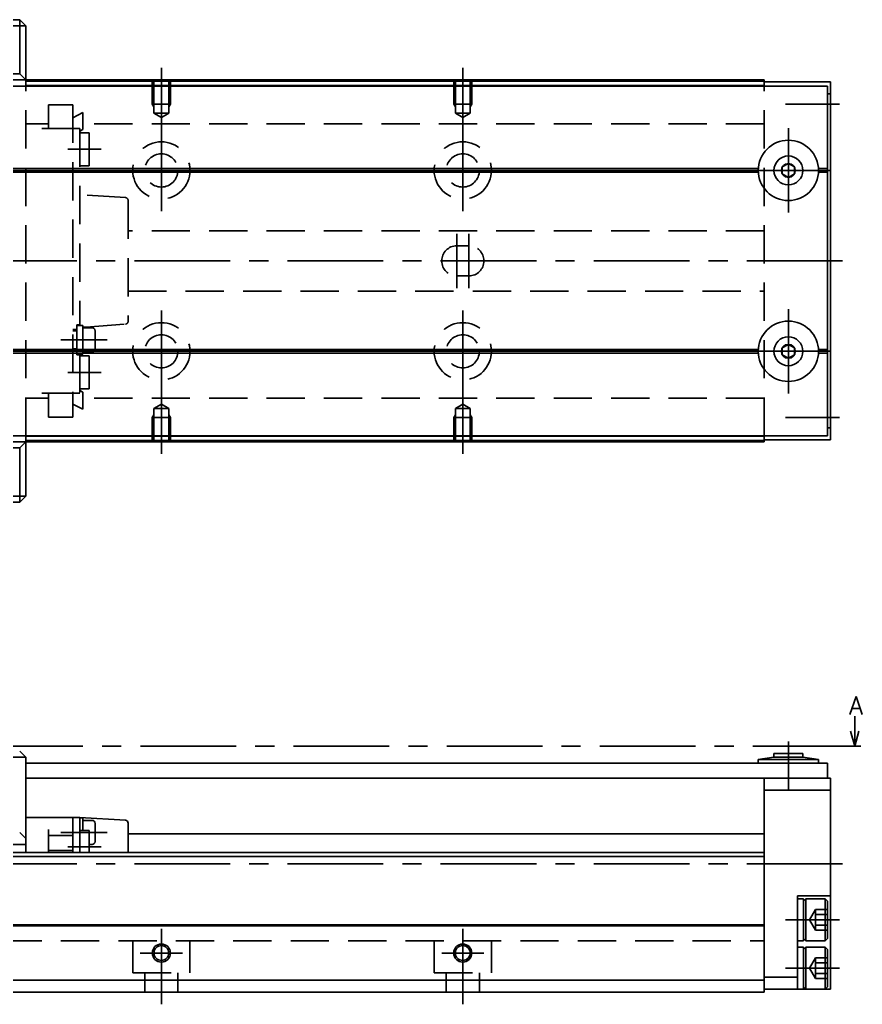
# Model space of a CAD drawing. Extents: x -2 to 501, y -8 to 279.
# Drawn here: x 361.3 to 501, y 8 to 171.3 of the extents above; entities that cross this region are included whole.
import ezdxf

# ---------------------------------------------------------------- set-up
doc = ezdxf.new("R2010")
doc.units = 0
doc.header["$LTSCALE"] = 0.5
doc.linetypes.add('CENTER', pattern=[50.8, 31.75, -6.35, 6.35, -6.35])
doc.linetypes.add('DASHED', pattern=[19.05, 12.7, -6.35])
for name, color, linetype in [('MSM_CENTER', 1, 'CENTER'), ('MSM_CONTINUOUS', 7, 'CONTINUOUS'), ('MSM_DASHED', 4, 'DASHED'), ('MSM_NARROW', 5, 'CONTINUOUS'), ('MSM_PART_NUMBER', 7, 'CONTINUOUS')]:
    doc.layers.add(name, color=color, linetype=linetype)
doc.styles.get("Standard").update_dxf_attribs({"font": 'txt.shx', "height": 3, "bigfont": 'bigfont.shx'})

msp = doc.modelspace()

# ---------------------------------------------------------------- linework, layer by layer
at = {"layer": 'MSM_CENTER'}
for p, q in [((384.76, 153.09), (384.76, 163.3)), ((434.76, 153.09), (434.76, 163.3)), ((497.26, 157.3), (488.26, 157.3)), ((384.76, 139.55), (384.76, 153.05)), ((434.76, 139.55), (434.76, 153.05)), ((488.76, 139.3), (488.76, 153.3)), ((369.26, 149.8), (374.76, 149.8)), ((378.01, 146.3), (391.51, 146.3)), ((428.01, 146.3), (441.51, 146.3)), ((481.76, 146.3), (495.76, 146.3)), ((433.76, 135.8), (433.76, 126.8)), ((435.76, 135.8), (435.76, 126.8)), ((497.76, 131.3), (196.26, 131.3)), ((384.76, 109.55), (384.76, 123.05)), ((434.76, 109.55), (434.76, 123.05)), ((488.76, 123.3), (488.76, 109.3)), ((375.76, 118.2), (368.06, 118.2)), ((378.01, 116.3), (391.51, 116.3)), ((428.01, 116.3), (441.51, 116.3)), ((481.76, 116.3), (495.76, 116.3)), ((369.26, 112.8), (374.76, 112.8)), ((384.76, 109.51), (384.76, 99.3)), ((434.76, 109.51), (434.76, 99.3)), ((497.26, 105.3), (488.26, 105.3)), ((498.76, 50.8), (189.76, 50.8)), ((488.76, 43.5), (488.76, 51.6)), ((375.76, 36.5), (368.06, 36.5)), ((374.76, 34.1), (369.26, 34.1)), ((497.76, 31.3), (196.26, 31.3)), ((497.26, 22), (488.26, 22)), ((384.76, 20.5), (384.76, 8)), ((434.76, 20.5), (434.76, 8)), ((381.26, 16.5), (388.26, 16.5)), ((431.26, 16.5), (438.26, 16.5)), ((497.26, 14), (488.26, 14))]:
    msp.add_line(p, q, dxfattribs=at)
at = {"layer": 'MSM_CONTINUOUS'}
for p, q in [((362.26, 170.3), (308.26, 170.3)), ((309.26, 171.3), (361.26, 171.3)), ((362.26, 170.3), (361.26, 171.3)), ((361.26, 162.3), (361.26, 171.3)), ((362.26, 160.3), (362.26, 170.3)), ((309.26, 162.3), (361.26, 162.3)), ((362.26, 161.3), (361.26, 162.3)), ((495.26, 160.3), (223.26, 160.3)), ((484.76, 161.3), (234.76, 161.3)), ((484.76, 161.1), (362.26, 161.1)), ((484.76, 160.4), (362.26, 160.4)), ((484.76, 160.3), (484.76, 161.3)), ((484.76, 161), (495.76, 161)), ((495.26, 102.3), (495.26, 160.3)), ((495.76, 101.6), (495.76, 161)), ((495.26, 159), (495.76, 159)), ((488.76, 147.45), (487.76, 146.88)), ((489.76, 146.88), (488.76, 147.45)), ((234.75, 146.6), (483.77, 146.6)), ((234.75, 146), (483.77, 146)), ((234.76, 146.3), (483.76, 146.3)), ((487.76, 146.88), (487.76, 145.72)), ((487.76, 145.72), (488.76, 145.15)), ((488.76, 145.15), (489.76, 145.72)), ((489.76, 145.72), (489.76, 146.88)), ((493.75, 146.6), (495.26, 146.6)), ((493.75, 146), (495.26, 146)), ((493.76, 146.3), (495.26, 146.3)), ((234.75, 116.6), (483.77, 116.6)), ((234.75, 116), (483.77, 116)), ((234.76, 116.3), (483.76, 116.3)), ((488.76, 117.45), (487.76, 116.88)), ((487.76, 116.88), (487.76, 115.72)), ((489.76, 116.88), (488.76, 117.45)), ((489.76, 115.72), (489.76, 116.88)), ((493.75, 116.6), (495.26, 116.6)), ((493.75, 116), (495.26, 116)), ((493.76, 116.3), (495.26, 116.3)), ((487.76, 115.72), (488.76, 115.15)), ((488.76, 115.15), (489.76, 115.72)), ((495.76, 103.6), (495.26, 103.6)), ((495.26, 102.3), (223.26, 102.3)), ((484.76, 101.3), (234.76, 101.3)), ((361.26, 100.3), (362.26, 101.3)), ((362.26, 92.3), (362.26, 102.3)), ((484.76, 102.2), (362.26, 102.2)), ((484.76, 101.5), (362.26, 101.5)), ((484.76, 101.3), (484.76, 102.3)), ((495.76, 101.6), (484.76, 101.6)), ((361.26, 100.3), (309.26, 100.3)), ((361.26, 91.3), (361.26, 100.3)), ((362.26, 92.3), (308.26, 92.3)), ((361.26, 91.3), (362.26, 92.3)), ((361.26, 91.3), (309.26, 91.3)), ((499.76, 50.8), (499.76, 55.8)), ((499.76, 50.8), (499.09, 53.3)), ((500.43, 53.3), (499.76, 50.8)), ((498.76, 50.8), (500.76, 50.8)), ((308.26, 49), (362.26, 49)), ((361.26, 50), (362.26, 49)), ((362.26, 49), (362.26, 33.2)), ((486.36, 49), (483.76, 48.6)), ((491.16, 49.6), (486.36, 49.6)), ((486.36, 49.6), (486.36, 49)), ((491.16, 49), (486.36, 49)), ((491.16, 49), (491.16, 49.6)), ((493.76, 48.6), (491.16, 49)), ((362.26, 48), (495.26, 48)), ((493.76, 48.6), (483.76, 48.6)), ((483.76, 48.6), (483.76, 48)), ((493.76, 48), (493.76, 48.6)), ((495.26, 48), (495.26, 45.5)), ((362.26, 45.5), (495.76, 45.5)), ((484.76, 45.5), (484.76, 10)), ((495.76, 45.5), (495.76, 10.5)), ((484.76, 43.5), (495.76, 43.5)), ((371.26, 39), (362.26, 39)), ((370.06, 33.2), (370.06, 39)), ((371.26, 39), (378.79, 38.53)), ((371.26, 39), (371.26, 33.2)), ((371.76, 38.9), (371.26, 38.9)), ((371.76, 36.85), (371.76, 38.9)), ((373.26, 38.5), (371.76, 38.5)), ((373.76, 38), (373.76, 35)), ((379.26, 38.03), (379.26, 33.2)), ((361.26, 36.5), (362.26, 35.5)), ((366.06, 37), (366.06, 33.2)), ((370.06, 36), (366.06, 36)), ((372.76, 36.85), (371.26, 36.85)), ((372.76, 36.85), (372.76, 33.2)), ((484.76, 36.3), (379.26, 36.3)), ((362.26, 34.5), (308.26, 34.5)), ((373.26, 34.5), (372.76, 34.5)), ((484.76, 33.2), (234.76, 33.2)), ((370.06, 33.5), (366.06, 33.5)), ((484.76, 32.5), (234.76, 32.5)), ((490.26, 26), (490.26, 10.5)), ((490.26, 26), (495.76, 26)), ((491.26, 25.5), (490.26, 25.5)), ((491.26, 25.1), (491.66, 25.5)), ((491.26, 25.5), (491.26, 18.5)), ((491.66, 25.5), (491.66, 18.5)), ((494.86, 25.5), (491.66, 25.5)), ((495.26, 25.1), (494.86, 25.5)), ((494.86, 25.5), (494.86, 18.5)), ((495.26, 25.1), (495.26, 18.9)), ((484.76, 21.2), (234.76, 21.2)), ((484.76, 21), (234.76, 21)), ((490.26, 18.5), (491.26, 18.5)), ((491.66, 18.5), (491.26, 18.9)), ((494.86, 18.5), (491.66, 18.5)), ((494.86, 18.5), (495.26, 18.9)), ((491.26, 17.5), (490.26, 17.5)), ((491.26, 17.5), (491.26, 10.5)), ((491.26, 17.1), (491.66, 17.5)), ((491.66, 17.5), (491.66, 10.5)), ((494.86, 17.5), (491.66, 17.5)), ((494.86, 17.5), (494.86, 10.5)), ((495.26, 17.1), (494.86, 17.5)), ((495.26, 17.1), (495.26, 10.9)), ((484.76, 12), (234.76, 12)), ((484.76, 12.5), (490.26, 12.5)), ((484.76, 10), (234.76, 10)), ((495.76, 10.5), (484.76, 10.5)), ((491.66, 10.5), (491.26, 10.9)), ((494.86, 10.5), (495.26, 10.9))]:
    msp.add_line(p, q, dxfattribs=at)
for centre, radius in [((488.76, 146.3), 5), ((488.76, 146.3), 2.4), ((488.76, 146.3), 1.15), ((488.76, 116.3), 5), ((488.76, 116.3), 2.4), ((488.76, 116.3), 1.15), ((384.76, 16.5), 1.23), ((434.76, 16.5), 1.23)]:
    msp.add_circle(centre, radius, dxfattribs=at)
for centre, start, end in [((373.26, 38), 0, 90), ((378.76, 38.03), 0, 86.4237), ((373.26, 35), 270, 0)]:
    msp.add_arc(centre, 0.5, start, end, dxfattribs=at)
at = {"layer": 'MSM_DASHED'}
for p, q in [((362.26, 102.3), (362.26, 160.3)), ((383.26, 161.3), (383.26, 157.3)), ((383.53, 161.3), (383.53, 155.8)), ((385.99, 161.3), (385.99, 155.8)), ((386.26, 161.3), (386.26, 157.3)), ((433.26, 161.3), (433.26, 157.3)), ((433.53, 161.3), (433.53, 155.8)), ((435.99, 161.3), (435.99, 155.8)), ((436.26, 161.3), (436.26, 157.3)), ((484.76, 102.3), (484.76, 160.3)), ((370.06, 157.2), (366.06, 157.2)), ((366.06, 157.2), (366.06, 153.25)), ((370.06, 157.2), (370.06, 105.4)), ((383.26, 157.3), (383.53, 156.83)), ((386.26, 157.3), (383.26, 157.3)), ((386.26, 157.3), (385.99, 156.83)), ((433.26, 157.3), (433.53, 156.83)), ((436.26, 157.3), (433.26, 157.3)), ((436.26, 157.3), (435.99, 156.83)), ((371.76, 155.89), (370.06, 155.04)), ((371.76, 153.1), (371.76, 155.89)), ((385.99, 155.8), (383.53, 155.8)), ((383.53, 155.8), (384.76, 155.09)), ((385.99, 155.8), (384.76, 155.09)), ((435.99, 155.8), (433.53, 155.8)), ((433.53, 155.8), (434.76, 155.09)), ((435.99, 155.8), (434.76, 155.09)), ((366.06, 154.05), (362.26, 154.05)), ((484.76, 154.05), (371.76, 154.05)), ((371.26, 153.25), (362.26, 153.25)), ((371.26, 153.25), (371.26, 120.6)), ((371.26, 152.8), (371.76, 153.1)), ((372.76, 152.55), (371.26, 152.55)), ((372.76, 147.05), (372.76, 152.55)), ((371.26, 147.05), (372.76, 147.05)), ((378.79, 141.79), (371.26, 142.3)), ((379.26, 141.29), (379.26, 121.31)), ((484.76, 136.3), (379.26, 136.3)), ((435.76, 133.8), (433.76, 133.8)), ((433.76, 128.8), (435.76, 128.8)), ((379.26, 126.3), (484.76, 126.3)), ((370.76, 119.9), (370.06, 119.9)), ((370.76, 119.7), (370.06, 119.7)), ((370.76, 120.7), (370.76, 115.7)), ((371.26, 120.7), (370.76, 120.7)), ((371.76, 120.6), (370.76, 120.6)), ((371.76, 115.8), (371.76, 120.6)), ((371.76, 120.31), (372.26, 120.31)), ((373.26, 120.2), (371.76, 120.2)), ((372.26, 120.31), (378.8, 120.81)), ((373.76, 119.7), (373.76, 116.7)), ((370.76, 116.7), (370.06, 116.7)), ((370.76, 116.5), (370.06, 116.5)), ((373.26, 116.2), (371.76, 116.2)), ((370.76, 115.8), (371.76, 115.8)), ((371.26, 115.7), (370.76, 115.7)), ((371.26, 115.8), (371.26, 109.35)), ((372.76, 115.55), (371.26, 115.55)), ((372.76, 115.55), (372.76, 110.05)), ((371.26, 110.05), (372.76, 110.05)), ((371.26, 109.8), (371.76, 109.5)), ((371.76, 109.5), (371.76, 106.71)), ((371.26, 109.35), (362.26, 109.35)), ((366.06, 108.55), (362.26, 108.55)), ((366.06, 105.4), (366.06, 109.35)), ((484.76, 108.55), (371.76, 108.55)), ((371.76, 106.71), (370.06, 107.56)), ((383.53, 106.8), (384.76, 107.51)), ((383.53, 101.3), (383.53, 106.8)), ((385.99, 106.8), (383.53, 106.8)), ((385.99, 106.8), (384.76, 107.51)), ((385.99, 101.3), (385.99, 106.8)), ((433.53, 106.8), (434.76, 107.51)), ((433.53, 101.3), (433.53, 106.8)), ((435.99, 106.8), (433.53, 106.8)), ((435.99, 106.8), (434.76, 107.51)), ((435.99, 101.3), (435.99, 106.8)), ((366.06, 105.4), (370.06, 105.4)), ((383.26, 105.3), (383.53, 105.77)), ((383.26, 101.3), (383.26, 105.3)), ((386.26, 105.3), (383.26, 105.3)), ((386.26, 105.3), (385.99, 105.77)), ((386.26, 101.3), (386.26, 105.3)), ((433.26, 105.3), (433.53, 105.77)), ((433.26, 101.3), (433.26, 105.3)), ((436.26, 105.3), (433.26, 105.3)), ((436.26, 105.3), (435.99, 105.77)), ((436.26, 101.3), (436.26, 105.3)), ((493.26, 23.73), (492.26, 22)), ((493.26, 20.27), (493.26, 23.73)), ((495.26, 23.73), (493.26, 23.73)), ((495.26, 22.87), (493.26, 22.87)), ((493.26, 20.27), (492.26, 22)), ((495.26, 21.13), (493.26, 21.13)), ((495.26, 20.27), (493.26, 20.27)), ((234.76, 18.5), (484.76, 18.5)), ((380.01, 18.5), (380.01, 13.2)), ((389.51, 13.2), (389.51, 18.5)), ((430.01, 18.5), (430.01, 13.2)), ((439.51, 13.2), (439.51, 18.5)), ((493.26, 15.73), (492.26, 14)), ((493.26, 12.27), (493.26, 15.73)), ((495.26, 15.73), (493.26, 15.73)), ((495.26, 14.87), (493.26, 14.87)), ((380.01, 13.2), (389.51, 13.2)), ((382.01, 13.2), (382.01, 10)), ((387.51, 13.2), (387.51, 10)), ((430.01, 13.2), (439.51, 13.2)), ((432.01, 13.2), (432.01, 10)), ((437.51, 13.2), (437.51, 10)), ((493.26, 12.27), (492.26, 14)), ((495.26, 13.13), (493.26, 13.13)), ((495.26, 12.27), (493.26, 12.27))]:
    msp.add_line(p, q, dxfattribs=at)
for centre, radius in [((384.76, 146.3), 4.75), ((434.76, 146.3), 4.75), ((384.76, 146.3), 2.75), ((434.76, 146.3), 2.75), ((384.76, 116.3), 4.75), ((434.76, 116.3), 4.75), ((384.76, 116.3), 2.75), ((434.76, 116.3), 2.75)]:
    msp.add_circle(centre, radius, dxfattribs=at)
for centre, radius, start, end in [((378.76, 141.29), 0.5, 0, 86.1409), ((433.76, 131.3), 2.5, 90, 270), ((435.76, 131.3), 2.5, 270, 90), ((378.76, 121.31), 0.5, 274.3825, 0), ((373.26, 119.7), 0.5, 0, 90), ((373.26, 116.7), 0.5, 270, 0)]:
    msp.add_arc(centre, radius, start, end, dxfattribs=at)
at = {"layer": 'MSM_NARROW'}
for centre in [(384.76, 16.5), (434.76, 16.5)]:
    msp.add_circle(centre, 1.5, dxfattribs=at)

# ---------------------------------------------------------------- texts
at = {"layer": 'MSM_PART_NUMBER'}
msp.add_text('A', height=3, dxfattribs=at).set_placement((498.84, 56.05))

doc.saveas('drawing.dxf')
